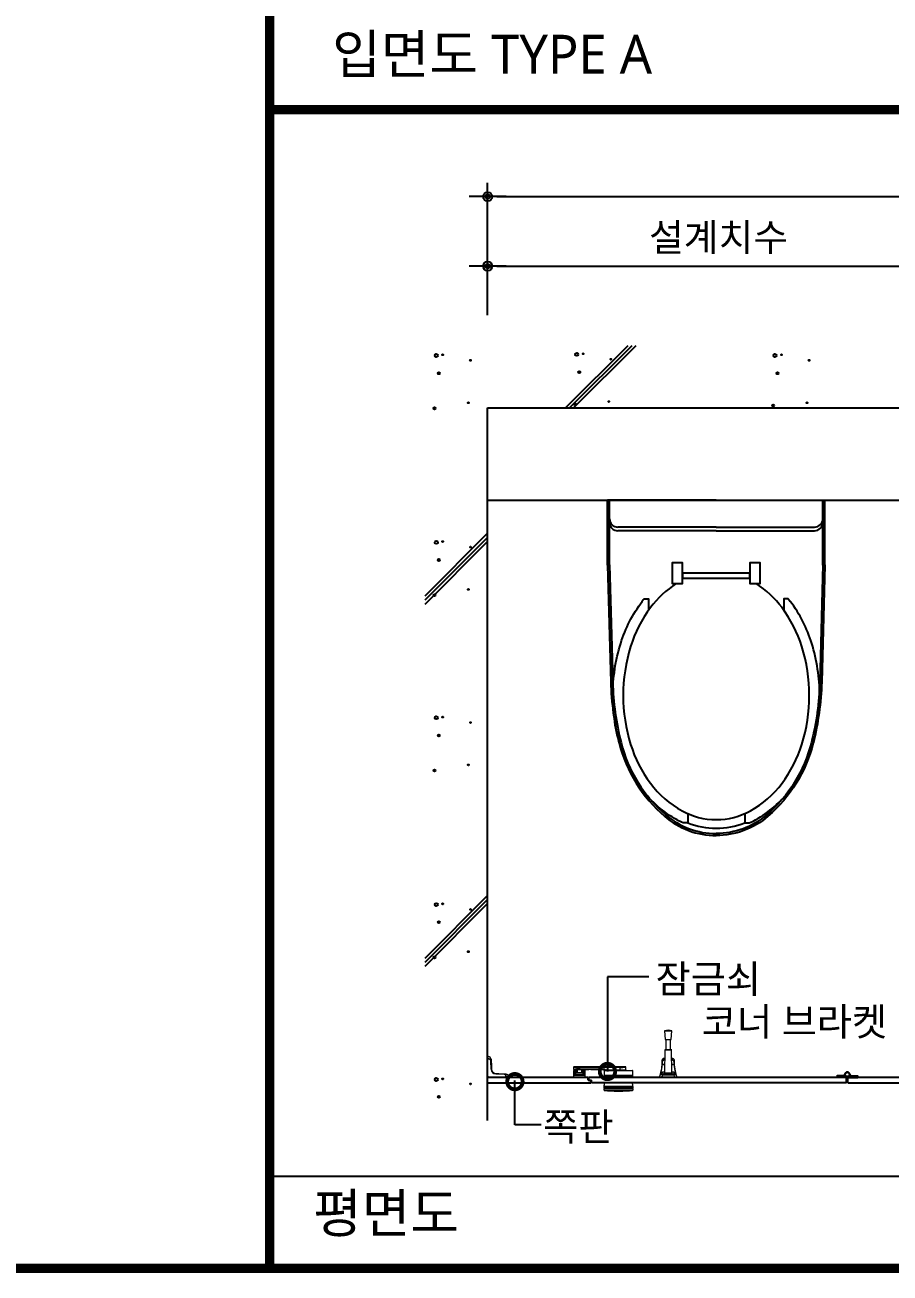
# Model space of a CAD drawing. Extents: x -256 to 8104, y -176 to 5714.
# Drawn here: x 2219 to 3156, y 2764 to 4116 of the extents above; entities that cross this region are included whole.
import ezdxf
from ezdxf.enums import TextEntityAlignment as Align

# ---------------------------------------------------------------- set-up
doc = ezdxf.new("R2010")
doc.units = 0
doc.header["$LTSCALE"] = 30
doc.layers.get('0').update_dxf_attribs({"linetype": 'CONTINUOUS'})
doc.layers.get('DEFPOINTS').update_dxf_attribs({"linetype": 'CONTINUOUS'})
for name, color, linetype in [('0_toilet', 6, 'CONTINUOUS'), ('DIM', 7, 'CONTINUOUS'), ('HAT', 8, 'CONTINUOUS'), ('TIT', 3, 'CONTINUOUS'), ('경첩', 4, 'CONTINUOUS'), ('문자', 3, 'CONTINUOUS'), ('부자재', 4, 'CONTINUOUS'), ('옷걸이', 4, 'CONTINUOUS'), ('잠금쇠(회전형)', 4, 'CONTINUOUS'), ('치수', 1, 'CONTINUOUS'), ('해치', 8, 'CONTINUOUS')]:
    doc.layers.add(name, color=color, linetype=linetype)
doc.styles.add('돋움', font='malgun.ttf')
doc.dimstyles.new('10', dxfattribs={"dimscale": 10, "dimtxt": 3, "dimasz": 1, "dimexe": 1.5, "dimexo": 2, "dimgap": 1, "dimtad": 1, "dimdec": 0, "dimlunit": 6, "dimtxsty": '돋움', "dimblk": 'DIMDOT', "dimcen": -1, "dimdle": 1.5, "dimclrt": 3, "dimazin": 3, "dimtfac": 1, "dimtdec": 0, "dimtix": 1, "dimtmove": 2, "dimatfit": 3, "dimldrblk": 'DIMDOT', "dimarcsym": 0})

# ---------------------------------------------------------------- blocks, each defined once
blk = doc.blocks.new('_DOTSMALL')
at = {"color": 0, "linetype": 'ByBlock', "const_width": 0.5}
blk.add_lwpolyline([(-0.0625, 0, 1), (0.0625, 0, 1)], format="xyb", close=True, dxfattribs=at)
blk = doc.blocks.new('A$C63EC304E')
at = {"layer": '치수', "color": 1, "xscale": 2.5, "yscale": 2.5, "zscale": 2.5, "rotation": 234.3098741996962}
blk.add_blockref('_DOTSMALL', (0.31, 0.31), dxfattribs=at)
blk = doc.blocks.new('A$C2BC9653E')
at = {"layer": '치수', "xscale": 0.3333333333333333, "yscale": 0.3333333333333333, "zscale": 0.3333333333333333}
blk.add_blockref('A$C63EC304E', (0, 0), dxfattribs=at)
blk = doc.blocks.new('A$C7FC71301')
at = {"layer": '치수', "rotation": 180}
blk.add_blockref('A$C2BC9653E', (0.208, 0.208), dxfattribs=at)
blk = doc.blocks.new('A$C4A20372B')
at = {"layer": '치수'}
blk.add_blockref('A$C7FC71301', (0, 0), dxfattribs=at)
blk = doc.blocks.new('A$C566469F5')
at = {"layer": '치수'}
blk.add_blockref('A$C4A20372B', (0, 0), dxfattribs=at)
blk = doc.blocks.new('A$C7E317CD4')
at = {"layer": '해치', "xscale": 2, "yscale": 2, "zscale": 2}
blk.add_blockref('A$C566469F5', (0, 0), dxfattribs=at)
blk = doc.blocks.new('A$C601D7F27')
at = {"layer": '치수'}
blk.add_blockref('A$C7E317CD4', (0, 0), dxfattribs=at)
blk = doc.blocks.new('A$C38802C08')
at = {"layer": '치수'}
blk.add_blockref('A$C601D7F27', (0, 0), dxfattribs=at)
blk = doc.blocks.new('DIMDOT')
at = {"linetype": 'Continuous'}
blk.add_line((-2, 0), (2, 0), dxfattribs=at)
for radius in [0.5, 0.25]:
    blk.add_circle((0, 0), radius, dxfattribs=at)
blk = doc.blocks.new('*D860')
at = {"layer": 'DEFPOINTS', "color": 0}
for p in [(122575.8, -2759.9), (121075.8, -2908.4), (122575.8, -2908.4)]:
    blk.add_point(p, dxfattribs=at)
at = {"layer": 'DIM', "color": 0, "lineweight": -2, "ltscale": 10}
for p, q in [((121075.8, -2888.4), (121075.8, -2744.9)), ((122575.8, -2888.4), (122575.8, -2744.9)), ((121085.8, -2759.9), (122565.8, -2759.9))]:
    blk.add_line(p, q, dxfattribs=at)
at = {"layer": 'DIM', "color": 0, "lineweight": -2, "xscale": 10, "yscale": 10, "zscale": 10, "rotation": 180}
blk.add_blockref('DIMDOT', (121075.8, -2759.9), dxfattribs=at)
at = {"layer": 'DIM', "color": 0, "lineweight": -2, "xscale": 10, "yscale": 10, "zscale": 10}
blk.add_blockref('DIMDOT', (122575.8, -2759.9), dxfattribs=at)
at = {"layer": 'DIM', "color": 3, "insert": (121825.8, -2730.2), "char_height": 30, "attachment_point": 5, "style": '돋움'}
blk.add_mtext('설계치수', dxfattribs=at)
blk = doc.blocks.new('*D862')
at = {"layer": 'DEFPOINTS', "color": 0}
for p in [(121575.8, -2835.2), (121075.8, -2908.4), (121575.8, -2908.4)]:
    blk.add_point(p, dxfattribs=at)
at = {"layer": 'DIM', "color": 0, "lineweight": -2, "ltscale": 10}
for p, q in [((121075.8, -2888.4), (121075.8, -2820.2)), ((121575.8, -2888.4), (121575.8, -2820.2)), ((121085.8, -2835.2), (121565.8, -2835.2))]:
    blk.add_line(p, q, dxfattribs=at)
at = {"layer": 'DIM', "color": 0, "lineweight": -2, "xscale": 10, "yscale": 10, "zscale": 10, "rotation": 180}
blk.add_blockref('DIMDOT', (121075.8, -2835.2), dxfattribs=at)
at = {"layer": 'DIM', "color": 0, "lineweight": -2, "xscale": 10, "yscale": 10, "zscale": 10}
blk.add_blockref('DIMDOT', (121575.8, -2835.2), dxfattribs=at)
at = {"layer": 'DIM', "color": 3, "insert": (121325.8, -2805.6), "char_height": 30, "attachment_point": 5, "style": '돋움'}
blk.add_mtext('설계치수', dxfattribs=at)
blk = doc.blocks.new('A$C10E41893')
at = {"layer": '부자재'}
for p, q in [((6.5, 0), (6.5, 196)), ((123.3, 196), (6.5, 196)), ((123.3, 192.5), (6.5, 192.5)), ((54.8, 0), (54.8, 177.5)), ((61.4, 0), (61.4, 177.5)), ((6.5, 0), (6.5, -196)), ((54.8, 0), (54.8, -177.5)), ((61.4, 0), (61.4, -177.5)), ((123.3, -192.5), (6.5, -192.5)), ((123.3, -196), (6.5, -196))]:
    blk.add_line(p, q, dxfattribs=at)
for points in [[(122.7, 196, -0.012538), (123.3, 196), (334.6, 190.3, -0.055395), (444.7, 175.1, -0.154276), (576.9, 93.3, -0.179504), (611.5, 0, -0.179504)], [(122.8, 192.5, -0.012538), (123.2, 192.5), (334.5, 186.8, -0.055395), (443.8, 171.7, -0.154276), (574.3, 91, -0.179504), (608, 0, -0.179504)], [(572, 51.4), (588.8, 51.4), (588.8, 59.6, 0.021185), (583.3, 70.7, 0.106084), (528.4, 133.7, 0.085733), (452.6, 172.4, 0.075373), (358.7, 186.6, 0.075373), (264.8, 172.4, 0.085733), (189, 133.7, 0.007337), (184.4, 130.1), (184.4, 122), (204.7, 122)], [(156.7, -72, 0.089162), (200.2, -118.7, 0.085733), (270.3, -154.5, 0.075373), (358.7, -167.9, 0.075373), (447.1, -154.5, 0.085733), (517.2, -118.7, 0.106084), (567, -61.6, 0.126931), (582.8, 0, 0.126931), (567, 61.6, 0.106084), (517.2, 118.7, 0.085733), (447.1, 154.5, 0.075373), (358.7, 167.9, 0.075373), (270.3, 154.5, 0.085733), (200.2, 118.7, 0.089162), (156.7, 72)], [(588.8, -51.4, 0.090214), (598.2, 0, 0.090214), (588.8, 51.4, 0.106084)], [(122.7, -196, 0.012538), (123.3, -196), (334.6, -190.3, 0.055395), (444.7, -175.1, 0.154276), (576.9, -93.3, 0.179504), (611.5, 0, 0.179504)], [(122.8, -192.5, 0.012538), (123.2, -192.5), (334.5, -186.8, 0.055395), (443.8, -171.7, 0.154276), (574.3, -91, 0.179504), (608, 0, 0.179504)], [(572, -51.4), (588.8, -51.4), (588.8, -59.6, -0.021185), (583.3, -70.7, -0.106084), (528.4, -133.7, -0.085733), (452.6, -172.4, -0.075373), (358.7, -186.6, -0.075373), (264.8, -172.4, -0.085733), (189, -133.7, -0.007337), (184.4, -130.1), (184.4, -122), (204.7, -122)]]:
    blk.add_lwpolyline(points, format="xyb", dxfattribs=at)
blk.add_lwpolyline([(138, -60.8), (119.3, -60.8), (119.3, -79.5), (156.7, -79.5), (156.7, -60.8), (138, -60.8), (147.3, -60.8), (147.3, 60.8), (138, 60.8), (156.7, 60.8), (156.7, 79.5), (119.3, 79.5), (119.3, 60.8), (138, 60.8), (138, -60.8), (119.3, -60.8)], dxfattribs=at)
for centre, start, end in [((39.8, 177.5), 0, 90), ((46.4, 177.5), 0, 90), ((39.8, -177.5), 270, 0), ((46.4, -177.5), 270, 0)]:
    blk.add_arc(centre, 15, start, end, dxfattribs=at)
blk = doc.blocks.new('CRAYON_32', base_point=(118355.6, -6689.9))
for p, q in [((121075.8, -3760.5), (121075.8, -2988.8)), ((121075.8, -2988.8), (122575.8, -2988.8)), ((121075.8, -3088.8), (122575.8, -3088.8))]:
    blk.add_line(p, q)
at = {"color": 8}
blk.add_line((120839.7, -3820.6), (122802.3, -3820.6), dxfattribs=at)
at = {"color": 8, "const_width": 10}
for points in [[(120839.7, -3920.6), (120839.7, -1151.5)], [(120839.7, -2665.7), (124187.5, -2665.7)], [(118403, -3920.6), (124187.5, -3920.6)]]:
    blk.add_lwpolyline(points, dxfattribs=at)
at = {"layer": '0_toilet'}
for p, q in [((121184.7, -3713.8), (121075.8, -3713.8)), ((121184.7, -3716.8), (121184.7, -3713.8)), ((121184.7, -3716.8), (121188.4, -3716.8)), ((121464.3, -3713.8), (121185.4, -3713.8)), ((121185.4, -3716.8), (121185.4, -3713.8)), ((121187.7, -3719.8), (121187.7, -3716.8)), ((121188.4, -3719.8), (121188.4, -3716.8)), ((121464.3, -3719.8), (121464.3, -3713.8)), ((121689.7, -3713.8), (121465.8, -3713.8)), ((121465.8, -3719.8), (121465.8, -3713.8)), ((121075.8, -3719.8), (121187.7, -3719.8)), ((121464.3, -3719.8), (121188.4, -3719.8)), ((121465.8, -3719.8), (121692.7, -3719.8))]:
    blk.add_line(p, q, dxfattribs=at)
at = {"layer": '경첩', "color": 4, "linetype": 'Continuous', "lineweight": 15}
for p, q in [((121075.8, -3691.3), (121076.9, -3691.3)), ((121075.8, -3691.5), (121075.8, -3691.3)), ((121075.8, -3693.7), (121075.8, -3691.5)), ((121076.9, -3691.5), (121075.8, -3691.5)), ((121077, -3693.7), (121075.8, -3693.7)), ((121075.8, -3693.8), (121077.1, -3693.8)), ((121075.8, -3694), (121075.8, -3693.8)), ((121077.1, -3694), (121075.8, -3694)), ((121075.8, -3694), (121075.8, -3712.3)), ((121076.9, -3691.5), (121076.9, -3691.3)), ((121077, -3693.8), (121077, -3693.7)), ((121077.1, -3693.8), (121077.1, -3694)), ((121079.1, -3695), (121079, -3693.5)), ((121079.6, -3705), (121079.2, -3696)), ((121079.3, -3693.5), (121079.4, -3696)), ((121079.5, -3694), (121079.3, -3694.2)), ((121079.6, -3694.6), (121079.3, -3694.9)), ((121079.4, -3696), (121079.8, -3705)), ((121079.7, -3697.3), (121079.5, -3697.6)), ((121079.7, -3698), (121079.5, -3698.2)), ((121079.8, -3698.3), (121079.5, -3698.6)), ((121079.6, -3694.6), (121079.7, -3697.3)), ((121079.8, -3699), (121079.6, -3699.3)), ((121079.8, -3699.4), (121079.6, -3699.6)), ((121079.9, -3702.2), (121079.7, -3702.5)), ((121079.9, -3702.2), (121079.7, -3702.5)), ((121080, -3702.7), (121079.7, -3702.9)), ((121080, -3702.9), (121079.7, -3703.1)), ((121079.8, -3698.3), (121079.8, -3699)), ((121079.8, -3699.4), (121079.9, -3702.2)), ((121079.9, -3702.2), (121080, -3702.7)), ((121080, -3702.9), (121080, -3703.8)), ((121077.3, -3713.8), (121095.5, -3713.8)), ((121080, -3703.8), (121079.8, -3704.1)), ((121080, -3703.9), (121079.8, -3704.2)), ((121080, -3704.3), (121079.8, -3704.5)), ((121080, -3704.4), (121079.8, -3704.6)), ((121080.1, -3705.3), (121079.9, -3705.5)), ((121080.1, -3705.5), (121079.9, -3705.7)), ((121080, -3703.8), (121080, -3703.9)), ((121080, -3703.9), (121080, -3704.3)), ((121080, -3704.3), (121080, -3704.4)), ((121080, -3704.4), (121080.1, -3705)), ((121080, -3706.1), (121080.2, -3705.9)), ((121080.2, -3705.9), (121080, -3706.1)), ((121080.4, -3706.4), (121080.2, -3706.6)), ((121080.5, -3706.8), (121080.3, -3707)), ((121080.6, -3707), (121080.4, -3707.2)), ((121080.9, -3707.5), (121080.7, -3707.6)), ((121081, -3707.7), (121080.9, -3707.8)), ((121082.1, -3708.7), (121082, -3708.9)), ((121082.4, -3708.8), (121082.2, -3709)), ((121082.8, -3709.1), (121082.6, -3709.3)), ((121083.1, -3709.2), (121082.9, -3709.4)), ((121083.6, -3709.4), (121083.4, -3709.6)), ((121084.8, -3709.5), (121084.6, -3709.8)), ((121084.6, -3709.5), (121084.8, -3709.5)), ((121084.6, -3709.8), (121093.6, -3710.2)), ((121093.5, -3710.4), (121084.6, -3710)), ((121084.8, -3709.5), (121086.2, -3709.6)), ((121086.2, -3709.6), (121085.9, -3709.8)), ((121086.9, -3709.6), (121086.6, -3709.9)), ((121087.2, -3709.6), (121087, -3709.9)), ((121087.9, -3709.7), (121087.6, -3709.9)), ((121087.9, -3709.7), (121090.6, -3709.8)), ((121090.6, -3709.8), (121090.3, -3710)), ((121091.3, -3709.8), (121091, -3710.1)), ((121091.6, -3709.9), (121091.4, -3710.1)), ((121092.3, -3709.9), (121092, -3710.1)), ((121092.3, -3709.9), (121095.5, -3710)), ((121093.6, -3710.2), (121096.1, -3710.3)), ((121096, -3710.6), (121094.6, -3710.5)), ((121095.6, -3710.1), (121095.4, -3710.3)), ((121095.6, -3710.1), (121095.5, -3710)), ((121095.5, -3713.8), (121095.5, -3712.5)), ((121095.8, -3712.5), (121095.5, -3712.5)), ((121095.8, -3713.8), (121095.5, -3713.8)), ((121095.9, -3712.5), (121095.8, -3712.5)), ((121095.8, -3712.5), (121095.8, -3713.8)), ((121095.9, -3713.8), (121095.9, -3712.5)), ((121098, -3713.8), (121095.9, -3713.8)), ((121098, -3713.8), (121098, -3712.7)), ((121098, -3712.7), (121098.3, -3712.7)), ((121098.3, -3713.8), (121098, -3713.8)), ((121098.3, -3712.7), (121098.3, -3713.8))]:
    blk.add_line(p, q, dxfattribs=at)
at = {"layer": '경첩', "color": 4, "linetype": 'Continuous', "lineweight": 15, "flags": 128}
for points in [[(121079, -3693.5), (121079.1, -3693.5), (121079.1, -3693.5), (121079.2, -3693.5), (121079.2, -3693.5), (121079.2, -3693.5), (121079.3, -3693.5), (121079.3, -3693.5), (121079.3, -3693.5)], [(121079.4, -3696), (121079.4, -3696), (121079.4, -3696), (121079.4, -3696), (121079.3, -3696), (121079.3, -3696), (121079.2, -3696), (121079.2, -3696), (121079.2, -3696)], [(121079.6, -3694.1), (121079.5, -3694.1), (121079.5, -3694.1), (121079.5, -3694.1), (121079.5, -3694.1), (121079.5, -3694), (121079.5, -3694), (121079.5, -3694), (121079.5, -3694)], [(121079.6, -3694.1), (121079.6, -3694.2), (121079.6, -3694.3), (121079.6, -3694.5), (121079.6, -3694.6)], [(121079.7, -3697.3), (121079.7, -3697.5), (121079.7, -3697.6), (121079.7, -3697.7), (121079.7, -3697.8), (121079.7, -3697.9), (121079.7, -3698), (121079.7, -3698), (121079.7, -3698)], [(121079.9, -3702.2), (121079.9, -3702.2), (121079.9, -3702.2)], [(121080, -3702.7), (121080, -3702.7), (121080, -3702.8), (121080, -3702.9)], [(121079.8, -3705), (121079.8, -3705), (121079.8, -3705), (121079.8, -3705), (121079.8, -3705), (121079.7, -3705), (121079.7, -3705), (121079.6, -3705), (121079.6, -3705)], [(121080.1, -3705.3), (121080.1, -3705.4), (121080.1, -3705.5)], [(121080.2, -3705.9), (121080.2, -3705.9), (121080.2, -3705.9)], [(121084.6, -3709.8), (121084.6, -3709.8), (121084.6, -3709.8), (121084.6, -3709.8), (121084.6, -3709.8), (121084.6, -3709.9), (121084.6, -3709.9), (121084.6, -3710), (121084.6, -3710)], [(121086.2, -3709.6), (121086.3, -3709.6), (121086.4, -3709.6), (121086.6, -3709.6), (121086.7, -3709.6), (121086.7, -3709.6), (121086.8, -3709.6), (121086.9, -3709.6), (121086.9, -3709.6)], [(121087.2, -3709.6), (121087.2, -3709.6), (121087.3, -3709.6), (121087.3, -3709.6), (121087.4, -3709.7), (121087.5, -3709.7), (121087.6, -3709.7), (121087.7, -3709.7), (121087.9, -3709.7)], [(121090.6, -3709.8), (121090.7, -3709.8), (121090.8, -3709.8), (121090.9, -3709.8), (121091, -3709.8), (121091.1, -3709.8), (121091.2, -3709.8), (121091.2, -3709.8), (121091.2, -3709.8), (121091.3, -3709.8)], [(121091.6, -3709.9), (121091.6, -3709.9), (121091.6, -3709.9), (121091.7, -3709.9), (121091.8, -3709.9), (121091.9, -3709.9), (121092, -3709.9), (121092.1, -3709.9), (121092.3, -3709.9)], [(121093.6, -3710.2), (121093.6, -3710.2), (121093.6, -3710.2), (121093.6, -3710.2), (121093.6, -3710.3), (121093.6, -3710.3), (121093.6, -3710.3), (121093.5, -3710.4), (121093.5, -3710.4)], [(121096, -3710.6), (121096, -3710.5), (121096.1, -3710.5), (121096.1, -3710.4), (121096.1, -3710.4), (121096.1, -3710.4), (121096.1, -3710.3), (121096.1, -3710.3), (121096.1, -3710.3)]]:
    blk.add_lwpolyline(points, dxfattribs=at)
at = {"layer": '경첩', "color": 4, "linetype": 'Continuous', "lineweight": 15}
for centre, radius, start, end in [((121076.9, -3693.6), 2.35, 2.6983, 90), ((121076.9, -3693.6), 2.1, 2.6983, 90), ((121077.1, -3696.1), 2.35, 2.6983, 90), ((121077.1, -3696.1), 2.1, 2.6983, 90), ((121077.3, -3712.3), 1.5, 180, 270), ((121084.8, -3704.8), 5.25, 182.6983, 267.3017), ((121084.8, -3704.8), 5, 182.6983, 267.3017), ((121084.8, -3704.8), 4.75, 182.6983, 185.9088), ((121084.8, -3704.8), 4.75, 188.6056, 193.1623), ((121084.8, -3704.8), 4.75, 193.2431, 199.766), ((121084.8, -3704.8), 4.75, 199.766, 204.9948), ((121084.8, -3704.8), 4.75, 208.1736, 214.3849), ((121084.8, -3704.8), 4.75, 214.3855, 217.4388), ((121084.8, -3704.8), 4.75, 217.4392, 235.6151), ((121084.8, -3704.8), 4.75, 235.6142, 238.7009), ((121084.8, -3704.8), 4.75, 238.7002, 245.0052), ((121084.8, -3704.8), 4.75, 248.2494, 255.0002), ((121084.8, -3704.8), 4.75, 255, 267.3017), ((121093.4, -3712.5), 2.1, 0, 87.3017), ((121093.4, -3712.5), 2.35, 0, 87.3017), ((121095.9, -3712.7), 2.1, 0, 87.3017), ((121095.9, -3712.7), 2.35, 0, 87.3017)]:
    blk.add_arc(centre, radius, start, end, dxfattribs=at)
at = {"layer": '부자재'}
for p, q in [((121453.6, -3712.9), (121453.6, -3713.8)), ((121464.3, -3713.8), (121453.6, -3713.8)), ((121461.4, -3711.7), (121454.2, -3712.2)), ((121454.9, -3712.7), (121454.9, -3713.8)), ((121465.1, -3713.2), (121465.1, -3714)), ((121465.3, -3714), (121465.1, -3714)), ((121465.3, -3713.2), (121465.3, -3714)), ((121465.8, -3713.8), (121476.8, -3713.8)), ((121465.8, -3713.8), (121465.8, -3713.8)), ((121468.1, -3711.6), (121476.2, -3712.2)), ((121475.5, -3712.7), (121475.5, -3713.8)), ((121476.8, -3712.9), (121476.8, -3713.8))]:
    blk.add_line(p, q, dxfattribs=at)
at = {"layer": '부자재', "color": 1}
blk.add_circle((121465.2, -3710.6), 2.34, dxfattribs=at)
at = {"layer": '부자재'}
for centre, radius, start, end in [((121454.3, -3712.9), 0.7, 101.7765, 181.6712), ((121455.7, -3712.9), 0.884, 113.4077, 164.5497), ((121461.3, -3710.4), 1.29, 272.9231, 352.4724), ((121465.2, -3710.6), 2.62, 270, 180), ((121465.6, -3714.8), 1.65, 102.5267, 141.5475), ((121464.8, -3714.8), 1.65, 43.1003, 77.4733), ((121465.3, -3710.9), 2.86, 280.084, 345.9792), ((121469.1, -3710.4), 1.29, 187.5276, 267.0769), ((121474.7, -3712.9), 0.884, 15.4503, 67.3004), ((121476.1, -3712.9), 0.7, 358.3288, 78.2235)]:
    blk.add_arc(centre, radius, start, end, dxfattribs=at)
at = {"layer": '옷걸이', "lineweight": 15}
for p, q in [((121267.3, -3663.4), (121268, -3672.9)), ((121267.3, -3663.4), (121275.3, -3663.4)), ((121268, -3672.9), (121274.5, -3672.9)), ((121268.8, -3672.9), (121268.8, -3683.8)), ((121273.8, -3683.8), (121273.8, -3672.9)), ((121274.5, -3672.9), (121275.3, -3663.4)), ((121267.5, -3684), (121267.3, -3709.3)), ((121275, -3684), (121267.5, -3684)), ((121267.8, -3683.8), (121271.3, -3683.8)), ((121271.3, -3683.8), (121274.8, -3683.8)), ((121275.3, -3709.3), (121275, -3684)), ((121265, -3699.5), (121267.4, -3699.5)), ((121267.4, -3700.3), (121265, -3700.3)), ((121267.5, -3693.2), (121267.4, -3693.2)), ((121267.4, -3693.2), (121267.4, -3693.3)), ((121267.5, -3693.3), (121267.4, -3693.3)), ((121267.4, -3694.8), (121267.4, -3695.1)), ((121267.4, -3694.8), (121267.5, -3694.8)), ((121267.5, -3695.1), (121267.4, -3695.1)), ((121275.2, -3693.2), (121275.1, -3693.2)), ((121275.2, -3693.3), (121275.1, -3693.3)), ((121275.1, -3694.8), (121275.2, -3694.8)), ((121275.2, -3695.1), (121275.1, -3695.1)), ((121275.2, -3693.2), (121275.2, -3693.3)), ((121275.2, -3694.8), (121275.2, -3695.1)), ((121275.2, -3699.5), (121277.6, -3699.5)), ((121277.6, -3700.3), (121275.2, -3700.3)), ((121261.8, -3713.8), (121262.6, -3711.2)), ((121264.2, -3713.8), (121261.8, -3713.8)), ((121262.6, -3711.2), (121262.6, -3711.2)), ((121262.6, -3711.2), (121262.6, -3711.2)), ((121263.6, -3710.4), (121263.5, -3710.5)), ((121265, -3708.4), (121263.6, -3708.4)), ((121265, -3708.4), (121263.6, -3708.4)), ((121263.6, -3710.5), (121263.6, -3710.5)), ((121279, -3710.5), (121263.6, -3710.5)), ((121265, -3711.3), (121264.2, -3713.8)), ((121278.4, -3713.8), (121264.2, -3713.8)), ((121265, -3708.9), (121265, -3708.4)), ((121265, -3711.3), (121265, -3710.6)), ((121265, -3710.6), (121277.6, -3710.6)), ((121277.6, -3711.3), (121265, -3711.3)), ((121276.1, -3709.3), (121266.5, -3709.3)), ((121279, -3708.4), (121277.6, -3708.4)), ((121277.6, -3708.4), (121277.6, -3708.9)), ((121279, -3708.4), (121277.6, -3708.4)), ((121277.6, -3711.3), (121277.6, -3710.6)), ((121278.4, -3713.8), (121277.6, -3711.3)), ((121280.8, -3713.8), (121278.4, -3713.8)), ((121279.1, -3710.5), (121279, -3710.4)), ((121279.1, -3710.5), (121279, -3710.4)), ((121279, -3710.5), (121279, -3710.5)), ((121280, -3711.2), (121280.8, -3713.8)), ((121280, -3711.2), (121280, -3711.2)), ((121280, -3711.2), (121280, -3711.2))]:
    blk.add_line(p, q, dxfattribs=at)
at = {"layer": '옷걸이', "lineweight": 15, "flags": 128}
for points in [[(121264.7, -3700.2), (121264.7, -3700.2), (121264.7, -3700.2), (121264.8, -3700.2), (121264.8, -3700.3), (121264.8, -3700.3), (121264.9, -3700.3), (121264.9, -3700.3), (121265, -3700.3)], [(121267.4, -3693.2), (121267.3, -3693.2), (121267, -3693.2), (121266.7, -3693.2), (121266.3, -3693.3), (121266, -3693.4), (121265.8, -3693.6), (121265.5, -3693.7), (121265.3, -3693.9), (121265.1, -3694.1), (121265, -3694.3), (121264.9, -3694.5), (121264.9, -3694.8), (121264.9, -3694.8)], [(121267.4, -3693.3), (121266.9, -3693.3), (121266.5, -3693.3), (121266.2, -3693.5), (121265.8, -3693.6), (121265.5, -3693.8), (121265.2, -3694), (121265.1, -3694.3), (121264.9, -3694.5), (121264.9, -3694.8), (121264.9, -3694.9)], [(121264.9, -3696.4), (121264.9, -3696.1), (121265, -3695.9), (121265.2, -3695.6), (121265.4, -3695.4), (121265.7, -3695.2), (121266.1, -3695), (121266.4, -3694.9), (121266.8, -3694.8), (121267.4, -3694.8)], [(121267.4, -3695.1), (121266.9, -3695.2), (121266.5, -3695.2), (121266.2, -3695.4), (121265.9, -3695.5), (121265.6, -3695.7), (121265.4, -3695.9), (121265.3, -3696.1), (121265.2, -3696.3), (121265.1, -3696.6)], [(121277.7, -3694.9), (121277.7, -3694.9), (121277.7, -3694.6), (121277.6, -3694.4), (121277.5, -3694.2), (121277.4, -3694), (121277.2, -3693.8), (121277, -3693.6), (121276.7, -3693.5), (121276.4, -3693.4), (121276.1, -3693.3), (121275.8, -3693.2), (121275.5, -3693.2), (121275.2, -3693.2)], [(121277.7, -3694.9), (121277.7, -3694.6), (121277.6, -3694.4), (121277.4, -3694.1), (121277.2, -3693.9), (121276.9, -3693.7), (121276.6, -3693.5), (121276.2, -3693.4), (121275.8, -3693.3), (121275.3, -3693.3), (121275.2, -3693.3)], [(121275.2, -3694.8), (121275.6, -3694.8), (121276, -3694.9), (121276.4, -3695), (121276.8, -3695.1), (121277.1, -3695.3), (121277.3, -3695.5), (121277.5, -3695.8), (121277.7, -3696), (121277.7, -3696.4)], [(121277.5, -3696.6), (121277.4, -3696.3), (121277.3, -3696), (121277.1, -3695.8), (121276.9, -3695.6), (121276.6, -3695.5), (121276.3, -3695.3), (121276, -3695.2), (121275.6, -3695.2), (121275.2, -3695.1)], [(121277.9, -3700.2), (121277.9, -3700.2), (121277.9, -3700.2), (121277.8, -3700.2), (121277.8, -3700.3), (121277.8, -3700.3), (121277.7, -3700.3), (121277.7, -3700.3), (121277.6, -3700.3)], [(121263.4, -3708.6), (121263.4, -3708.6), (121263.4, -3708.6)], [(121263.6, -3710.4), (121263.5, -3710.5), (121263.5, -3710.5)], [(121263.6, -3708.4), (121263.6, -3708.4), (121263.6, -3708.4)], [(121263.6, -3710.4), (121263.6, -3710.5), (121263.6, -3710.5)], [(121263.6, -3710.4), (121263.6, -3710.4), (121263.6, -3710.4)], [(121265.8, -3710.5), (121265.4, -3710.5), (121265.1, -3710.5), (121265.1, -3710.4), (121265.2, -3710.4), (121265.4, -3710.4), (121265.6, -3710.3)], [(121267.3, -3708), (121266.7, -3708), (121265.5, -3708.1)], [(121277.1, -3708.1), (121275.5, -3708), (121275.3, -3708)], [(121277, -3710.3), (121277.3, -3710.4), (121277.5, -3710.4), (121277.5, -3710.4), (121277.3, -3710.5), (121277, -3710.5), (121276.5, -3710.5)], [(121279, -3710.5), (121279, -3710.5), (121279, -3710.4)], [(121279, -3710.4), (121279, -3710.4), (121279, -3710.4)]]:
    blk.add_lwpolyline(points, dxfattribs=at)
at = {"layer": '옷걸이', "lineweight": 15}
for centre, radius, start, end in [((121271.3, -3673.7), 11, 68.7607, 111.2393), ((121267.8, -3684), 0.25, 90, 179.5), ((121274.8, -3684), 0.25, 0.5, 90), ((121212.1, -3696), 52.8, 346.2317, 355.4136), ((121212.1, -3696), 53, 346.5097, 355.4136), ((121212.1, -3696), 52.8, 355.4136, 356.451), ((121212.1, -3696), 52.8, 356.4511, 359.6096), ((121265, -3699.3), 0.23, 185.4574, 275.1888), ((121212.1, -3696), 52.8, 359.6096, 1.2369), ((121265.1, -3696.4), 0.227, 188.2087, 276.392), ((121212.1, -3696.2), 53, 356.4511, 359.6096), ((121231.1, -3696.9), 34.1, 354.2736, 355.5668), ((121212.1, -3694.4), 55.3, 359.6189, 1.2073), ((121330.5, -3694.4), 55.3, 178.7927, 180.3811), ((121277.5, -3696.4), 0.227, 263.608, 351.7913), ((121330.5, -3696.2), 53, 180.3904, 183.5489), ((121277.6, -3699.3), 0.23, 264.8112, 354.5426), ((121311.5, -3696.9), 34.1, 184.4333, 185.7264), ((121330.5, -3696), 53, 184.5864, 193.4903), ((121330.5, -3696), 52.8, 178.7631, 180.3904), ((121330.5, -3696), 52.8, 180.3904, 183.5489), ((121330.5, -3696), 52.8, 183.5489, 184.5865), ((121330.5, -3696), 52.8, 184.5864, 193.7683), ((121213.4, -3696.4), 51.5, 343.2376, 346.2577), ((121263.6, -3711.5), 1, 89.9937, 161.8081), ((121263.7, -3711.6), 1.17, 101.397, 160.6752), ((121213.8, -3696.2), 51.3, 343.5226, 346.2377), ((121263.6, -3708.6), 0.25, 90.2728, 166.2395), ((121263.6, -3708.7), 0.247, 89.2585, 165.9158), ((121263.1, -3708.3), 2.24, 284.8265, 3.5932), ((121263.2, -3708.7), 1.81, 282.0607, 352.5143), ((121265.3, -3708.4), 0.248, 89.5881, 179.723), ((121265.4, -3708.5), 0.376, 79.9393, 150.5456), ((121265.4, -3708.4), 0.307, 84.7786, 118.9817), ((121265.1, -3709), 1.43, 284.1057, 346.9245), ((121271.4, -3309.4), 401.1, 269.1968, 270.7316), ((121277.5, -3709), 1.44, 193.1186, 255.9655), ((121277.2, -3708.5), 0.4, 32.0092, 97.8083), ((121277.2, -3708.4), 0.271, 58.6344, 97.6053), ((121279.5, -3708.3), 2.24, 176.3909, 255.1894), ((121277.3, -3708.4), 0.248, 0.277, 90.4119), ((121279.4, -3708.7), 1.8, 186.7864, 258.2605), ((121279, -3708.6), 0.25, 13.7617, 89.4531), ((121279, -3708.7), 0.247, 14.0842, 90.7415), ((121328.7, -3696.2), 51.2, 193.7584, 196.469), ((121279, -3711.5), 1, 18.1919, 90.0063), ((121278.9, -3711.6), 1.16, 19.2937, 79.3942), ((121329.5, -3696.3), 51.7, 193.7493, 196.7564)]:
    blk.add_arc(centre, radius, start, end, dxfattribs=at)
at = {"layer": '잠금쇠(회전형)', "linetype": 'Continuous', "lineweight": 15}
for p, q in [((121168.9, -3702.7), (121168.9, -3705.2)), ((121171.3, -3702.2), (121169.4, -3702.2)), ((121197.7, -3702.4), (121175.2, -3702.4)), ((121197.7, -3702.4), (121175.2, -3702.4)), ((121175.2, -3702.4), (121175.2, -3702.4)), ((121175.2, -3702.6), (121219.2, -3702.6)), ((121175.2, -3703.1), (121175.2, -3702.6)), ((121175.2, -3703.1), (121175.2, -3704.7)), ((121219.2, -3703.1), (121175.2, -3703.1)), ((121197.7, -3702.4), (121197.7, -3702.4)), ((121224.9, -3702.2), (121201.6, -3702.2)), ((121219.2, -3702.6), (121219.2, -3703.1)), ((121219.2, -3705.7), (121219.2, -3703.1)), ((121225.4, -3705.7), (121225.4, -3702.7)), ((121168.9, -3705.2), (121172.2, -3705.2)), ((121168.9, -3706.8), (121168.9, -3713.8)), ((121169.3, -3706.8), (121168.9, -3706.8)), ((121168.9, -3713.8), (121181.4, -3713.8)), ((121169.3, -3711.8), (121169.3, -3706.8)), ((121169.3, -3706.8), (121169.8, -3706.8)), ((121181, -3711.8), (121169.3, -3711.8)), ((121169.4, -3706.3), (121169.8, -3706.3)), ((121169.8, -3706.8), (121169.8, -3706.3)), ((121169.8, -3706.3), (121171.7, -3706.3)), ((121169.8, -3706.8), (121169.8, -3711.3)), ((121171.7, -3706.8), (121169.8, -3706.8)), ((121169.8, -3711.3), (121169.9, -3711.3)), ((121169.9, -3707.3), (121171.7, -3707.3)), ((121169.9, -3711.3), (121169.9, -3707.3)), ((121170.4, -3707.8), (121169.9, -3707.3)), ((121169.9, -3711.3), (121170, -3711.3)), ((121170, -3711.3), (121180.3, -3711.3)), ((121170.4, -3707.8), (121170.4, -3711.3)), ((121171.7, -3707.8), (121170.4, -3707.8)), ((121170.9, -3708.8), (121170.9, -3710.3)), ((121178.1, -3708.8), (121170.9, -3708.8)), ((121170.9, -3710.3), (121178.1, -3710.3)), ((121171.2, -3708.5), (121177.9, -3708.5)), ((121177.9, -3710.5), (121171.2, -3710.5)), ((121171.7, -3706.8), (121171.7, -3706.3)), ((121171.7, -3706.3), (121172.7, -3706.3)), ((121171.7, -3707.3), (121171.7, -3706.8)), ((121172.2, -3706.8), (121171.7, -3706.8)), ((121171.7, -3707.3), (121171.7, -3707.8)), ((121171.7, -3707.3), (121172.2, -3707.3)), ((121172.7, -3707.8), (121171.7, -3707.8)), ((121172.2, -3705.2), (121172.2, -3705.2)), ((121172.2, -3706.8), (121172.2, -3707.3)), ((121172.7, -3706.8), (121172.2, -3706.8)), ((121172.2, -3707.3), (121172.7, -3707.3)), ((121172.7, -3705.7), (121172.7, -3708.5)), ((121201.6, -3704.7), (121175.2, -3704.7)), ((121177.7, -3708.5), (121177.7, -3705.7)), ((121177.7, -3706.3), (121178.7, -3706.3)), ((121178.2, -3706.8), (121177.7, -3706.8)), ((121177.7, -3707.3), (121178.2, -3707.3)), ((121178.7, -3707.8), (121177.7, -3707.8)), ((121177.9, -3708.5), (121179.2, -3708.5)), ((121179.2, -3710.5), (121177.9, -3710.5)), ((121179.4, -3708.8), (121178.1, -3708.8)), ((121178.1, -3710.3), (121179.4, -3710.3)), ((121178.2, -3705.2), (121185.4, -3705.2)), ((121178.7, -3706.8), (121178.2, -3706.8)), ((121178.2, -3707.3), (121178.2, -3706.8)), ((121178.2, -3707.3), (121178.7, -3707.3)), ((121178.7, -3706.3), (121178.7, -3706.8)), ((121178.7, -3706.3), (121180.6, -3706.3)), ((121180.6, -3706.8), (121178.7, -3706.8)), ((121178.7, -3706.8), (121178.7, -3707.3)), ((121178.7, -3707.3), (121180.4, -3707.3)), ((121178.7, -3707.3), (121178.7, -3707.8)), ((121179.9, -3707.8), (121178.7, -3707.8)), ((121179.4, -3710.3), (121179.4, -3708.8)), ((121180.4, -3707.3), (121179.9, -3707.8)), ((121179.9, -3711.3), (121179.9, -3707.8)), ((121180.3, -3711.3), (121180.4, -3711.3)), ((121180.4, -3707.3), (121180.4, -3711.3)), ((121180.4, -3711.3), (121180.6, -3711.3)), ((121180.6, -3706.3), (121180.6, -3706.8)), ((121180.6, -3706.3), (121180.9, -3706.3)), ((121180.6, -3711.3), (121180.6, -3706.8)), ((121180.6, -3706.8), (121181, -3706.8)), ((121181, -3706.8), (121181, -3711.8)), ((121181.4, -3706.8), (121181, -3706.8)), ((121181.4, -3713.8), (121181.4, -3706.8)), ((121187.4, -3705.2), (121200.4, -3705.2)), ((121200.4, -3705.2), (121200.4, -3705.2)), ((121201.9, -3706.8), (121201.9, -3711.7)), ((121232.9, -3711.7), (121201.9, -3711.7)), ((121201.9, -3711.8), (121201.9, -3713.5)), ((121201.9, -3711.8), (121232.9, -3711.8)), ((121201.9, -3713.5), (121232.9, -3713.5)), ((121232.7, -3713.8), (121202.2, -3713.8)), ((121203.2, -3706.2), (121203.2, -3706)), ((121232.9, -3706.7), (121203.4, -3706.7)), ((121204, -3706.2), (121204, -3705.7)), ((121204, -3705.7), (121219.2, -3705.7)), ((121204, -3706.2), (121232.4, -3706.2)), ((121209.7, -3711.7), (121209.7, -3711.8)), ((121219.2, -3706.2), (121219.2, -3705.7)), ((121219.2, -3705.7), (121225.4, -3705.7)), ((121225.2, -3711.8), (121225.2, -3711.7)), ((121229.8, -3711.8), (121229.8, -3711.7)), ((121231.9, -3711.8), (121231.9, -3711.7)), ((121231.9, -3711.8), (121231.9, -3711.7)), ((121232.9, -3711.7), (121232.9, -3706.7)), ((121232.9, -3713.5), (121232.9, -3711.8)), ((121201.7, -3723.8), (121201.7, -3724.8)), ((121233.2, -3723.8), (121201.7, -3723.8)), ((121233.2, -3724.8), (121201.7, -3724.8)), ((121201.7, -3725.8), (121201.7, -3727.3)), ((121233.2, -3725.8), (121201.7, -3725.8)), ((121201.7, -3727.3), (121217.4, -3727.3)), ((121217.4, -3727.8), (121202.1, -3727.8)), ((121232.7, -3725.3), (121202.2, -3725.3)), ((121232.7, -3725.3), (121202.2, -3725.3)), ((121232.5, -3719.9), (121202.4, -3719.9)), ((121202.5, -3719.8), (121217.4, -3719.8)), ((121205.3, -3728.1), (121229.5, -3728.1)), ((121205.3, -3728.1), (121217.4, -3728.1)), ((121229.3, -3728.1), (121205.6, -3728.1)), ((121211.8, -3728.3), (121223, -3728.3)), ((121211.8, -3728.3), (121211.8, -3728.3)), ((121214.7, -3728.4), (121214.7, -3728.3)), ((121215.2, -3728.6), (121219.6, -3728.6)), ((121215.2, -3728.6), (121219.6, -3728.6)), ((121215.6, -3728.3), (121215.6, -3728.4)), ((121215.6, -3728.4), (121219.2, -3728.4)), ((121219.2, -3728.5), (121215.7, -3728.5)), ((121217.4, -3719.8), (121232.3, -3719.8)), ((121217.4, -3727.3), (121233.2, -3727.3)), ((121232.7, -3727.8), (121217.4, -3727.8)), ((121217.4, -3728.1), (121229.6, -3728.1)), ((121219.2, -3728.4), (121219.2, -3728.3)), ((121220.1, -3728.3), (121220.1, -3728.4)), ((121223, -3728.3), (121223.2, -3728.3)), ((121233.2, -3724.8), (121233.2, -3723.8)), ((121233.2, -3727.3), (121233.2, -3725.8))]:
    blk.add_line(p, q, dxfattribs=at)
at = {"layer": '잠금쇠(회전형)', "linetype": 'Continuous', "lineweight": 15, "flags": 128}
for points in [[(121175.2, -3702.4), (121174.5, -3702.4), (121173.9, -3702.4), (121173.3, -3702.3), (121172.7, -3702.3), (121172.2, -3702.3), (121171.8, -3702.3), (121171.5, -3702.2), (121171.3, -3702.2), (121171.3, -3702.2), (121171.3, -3702.2)], [(121211.7, -3728.3), (121211.6, -3728.3), (121211.5, -3728.3), (121211.5, -3728.3), (121211.6, -3728.3), (121211.8, -3728.3)], [(121215.7, -3728.5), (121215.7, -3728.5), (121215.6, -3728.5), (121215.6, -3728.5), (121215.6, -3728.5), (121215.6, -3728.5), (121215.6, -3728.4), (121215.6, -3728.4), (121215.6, -3728.4)], [(121219.2, -3728.5), (121219.2, -3728.5), (121219.2, -3728.5), (121219.2, -3728.5), (121219.2, -3728.5), (121219.2, -3728.5), (121219.2, -3728.4), (121219.2, -3728.4), (121219.2, -3728.4)], [(121223.2, -3728.3), (121223.2, -3728.3), (121223.3, -3728.3), (121223.4, -3728.3), (121223.3, -3728.3), (121223.1, -3728.3)]]:
    blk.add_lwpolyline(points, dxfattribs=at)
at = {"layer": '잠금쇠(회전형)', "linetype": 'Continuous', "lineweight": 15}
for centre, radius, start, end in [((121169.4, -3702.7), 0.5, 90, 180), ((121175.2, -3656.7), 46.4, 262.2082, 269.9516), ((121175.2, -3663.8), 38.9, 261.4299, 269.9411), ((121197.7, -3662.8), 39.6, 270.014, 275.6703), ((121219.1, -3663.8), 38.8, 270.0516, 278.5774), ((121219.1, -3656.8), 46.3, 270.0429, 277.7974), ((121224.9, -3702.7), 0.5, 0, 90), ((121175.2, -3744.6), 39.9, 90.0704, 99.0775), ((121169.4, -3706.8), 0.5, 90, 180), ((121169.8, -3706.8), 0.485, 91.9622, 181.8362), ((121170.1, -3712.1), 0.816, 110.8265, 158.264), ((121171.2, -3708.8), 0.25, 90, 180), ((121171.2, -3710.3), 0.25, 180, 270), ((121171.7, -3706.8), 0.5, 0, 90), ((121171.7, -3707.3), 0.5, 270, 0), ((121175.2, -3745.4), 40.4, 85.7371, 94.238), ((121172.2, -3705.7), 0.5, 0.4364, 88.0475), ((121175.2, -3733.3), 27.7, 84.8219, 95.1479), ((121178.2, -3705.7), 0.5, 89.9688, 179.9724), ((121178.7, -3706.8), 0.5, 90, 180), ((121178.7, -3707.3), 0.5, 180, 270), ((121179.2, -3708.8), 0.25, 0, 90), ((121179.2, -3710.3), 0.25, 270, 0), ((121180.5, -3706.8), 0.485, 358.1638, 88.0378), ((121180.3, -3712.1), 0.816, 21.736, 69.1735), ((121180.9, -3706.8), 0.5, 0, 90), ((121186.4, -3744.5), 39.3, 88.5426, 91.4397), ((121192.9, -3684.2), 22.3, 289.4853, 292.988), ((121200.4, -3706.8), 1.56, 359.595, 89.9503), ((121201.7, -3706.2), 1.54, 8.6008, 92.9035), ((121223.9, -3754.4), 52.5, 113.1385, 114.7084), ((121202.2, -3713.5), 0.25, 180, 270), ((121204, -3706.9), 1.18, 89.4884, 132.259), ((121204.9, -3706.1), 1.69, 184.5827, 202.3275), ((121204, -3706.8), 0.588, 82.6337, 171.8516), ((121225.9, -3705.7), 0.5, 180, 270), ((121232.4, -3706.7), 0.5, 0, 90), ((121232.7, -3713.5), 0.25, 270, 0), ((121212.7, -3723.8), 11, 159.2996, 180), ((121201.7, -3725.3), 0.5, 0, 90), ((121201.7, -3725.3), 0.5, 270, 0), ((121202.2, -3727.3), 0.5, 180, 264.5584), ((121217.4, -3567.3), 161.3, 264.5584, 265.686), ((121202.5, -3719.9), 0.15, 90, 159.2996), ((121205.3, -3728), 0.125, 265.686, 270), ((121205.6, -3728), 0.125, 235.4626, 265.7969), ((121217.4, -3567.1), 161.5, 265.7969, 269.2276), ((121211.7, -3730.1), 1.78, 88.6382, 96.0273), ((121217.7, -3647.6), 80.9, 265.7789, 267.8287), ((121217.8, -3647.6), 80.8, 266.5383, 267.829), ((121214.6, -3728.4), 0.114, 281.5317, 6.6087), ((121215.7, -3697.8), 30.7, 268.0585, 270.0013), ((121215.6, -3705.8), 22.6, 267.7351, 270.0014), ((121219.2, -3706), 22.4, 269.9881, 272.2754), ((121219.2, -3698.1), 30.5, 269.9897, 271.9505), ((121217.4, -3567.1), 161.5, 270.7724, 274.2031), ((121217.1, -3647.6), 80.8, 272.171, 273.4617), ((121220.2, -3728.4), 0.114, 173.3913, 258.4683), ((121217.2, -3647.6), 80.9, 272.1713, 274.2211), ((121223.1, -3728.3), 0.0882, 204.5731, 265.3621), ((121223.2, -3729.4), 1.13, 83.0858, 90.7191), ((121229.2, -3728), 0.125, 274.2031, 304.5374), ((121229.5, -3728), 0.125, 270, 274.314), ((121217.4, -3567.3), 161.3, 274.314, 275.4416), ((121232.3, -3719.9), 0.15, 20.7004, 90), ((121222.1, -3723.8), 11, 0, 20.7004), ((121233.2, -3725.3), 0.5, 90, 180), ((121233.2, -3725.3), 0.5, 180, 270), ((121232.7, -3727.3), 0.5, 275.4416, 0)]:
    blk.add_arc(centre, radius, start, end, dxfattribs=at)
at = {"layer": '치수'}
for p, q in [((121250.5, -3605), (121205.6, -3605)), ((121205.6, -3605), (121205.6, -3707.4)), ((121105.4, -3765.3), (121105.4, -3717.3)), ((121133.8, -3765.3), (121105.4, -3765.3))]:
    blk.add_line(p, q, dxfattribs=at)
at = {"layer": '해치'}
for p, q in [((121160.1, -2988.8), (121227.8, -2921.1)), ((121168.9, -2988.8), (121236.6, -2921.1)), ((121008.1, -3192.2), (121075.8, -3124.5)), ((121008.1, -3201.1), (121075.8, -3133.3)), ((121008.1, -3584.5), (121075.8, -3516.8)), ((121008.1, -3593.4), (121075.8, -3525.6))]:
    blk.add_line(p, q, dxfattribs=at)
at = {"layer": '해치', "color": 2}
for p, q in [((121164.5, -2988.8), (121232.2, -2921.1)), ((121008.1, -3196.6), (121075.8, -3128.9)), ((121008.1, -3588.9), (121075.8, -3521.2))]:
    blk.add_line(p, q, dxfattribs=at)
at = {"layer": '해치'}
for centre, radius in [((121020.2, -2932), 1.68), ((121027.1, -2931.2), 0.56), ((121172.2, -2930.8), 1.68), ((121179.1, -2930.1), 0.56), ((121386.9, -2932), 1.68), ((121393.9, -2931.2), 0.56), ((121057.1, -2937.2), 0.56), ((121209.1, -2936), 0.56), ((121423.9, -2937.2), 0.56), ((121023, -2951.2), 1.12), ((121175, -2950), 1.12), ((121389.7, -2951.2), 1.12), ((121054.9, -2983.1), 0.559), ((121170.2, -2984.7), 1.12), ((121206.9, -2981.9), 0.559), ((121384.9, -2986), 1.12), ((121421.6, -2983.1), 0.559), ((121018.2, -2989.2), 1.12), ((121020.2, -3134.3), 1.68), ((121027.1, -3133.5), 0.56), ((121057.1, -3139.5), 0.56), ((121023, -3153.4), 1.12), ((121054.9, -3185.3), 0.559), ((121018.2, -3191.5), 1.12), ((121020.2, -3324.3), 1.68), ((121027.1, -3323.5), 0.56), ((121057.1, -3329.5), 0.56), ((121023, -3343.5), 1.12), ((121054.9, -3375.4), 0.559), ((121018.2, -3381.5), 1.12), ((121020.2, -3526.6), 1.68), ((121027.1, -3525.8), 0.56), ((121057.1, -3531.8), 0.56), ((121023, -3545.7), 1.12), ((121054.9, -3577.6), 0.559), ((121018.2, -3583.8), 1.12), ((121020.2, -3716.1), 1.68), ((121027.1, -3715.4), 0.56), ((121057.1, -3720.8), 0.56), ((121023, -3734.8), 1.12)]:
    blk.add_circle(centre, radius, dxfattribs=at)
at = {"layer": 'HAT', "xscale": 0.6000000000003638, "yscale": 0.6000000000003638, "zscale": 0.6000000000003638, "rotation": 270}
blk.add_blockref('A$C10E41893', (121323.3, -3084.9), dxfattribs=at)
at = {"layer": '해치', "xscale": -20, "yscale": 20, "zscale": 20, "rotation": 89.9999999999999}
for p in [(121209.7, -3703.2), (121109.5, -3714.2)]:
    blk.add_blockref('A$C38802C08', p, dxfattribs=at)
at = {"layer": 'TIT', "style": '돋움'}
for s, p in [('입면도 TYPE A', (121253.8, -2626.6)), ('평면도', (121044.9, -3881.8))]:
    blk.add_text(s, height=42, dxfattribs=at).set_placement(p, align=Align.RIGHT)
at = {"layer": '문자', "style": '돋움'}
for s, p in [('잠금쇠', (121314.7, -3606.7)), ('코너 브라켓', (121408, -3653.2)), ('쪽판', (121174, -3767))]:
    blk.add_text(s, height=30.34, dxfattribs=at).set_placement(p, align=Align.MIDDLE)
at = {"layer": 'DIM', "ltscale": 10}
for base, p2, picture, middle in [((122575.8, -2759.9), (122575.8, -2908.4), '*D860', (121825.8, -2730.2)), ((121575.8, -2835.2), (121575.8, -2908.4), '*D862', (121325.8, -2805.6))]:
    dim = blk.add_linear_dim(base=base, p1=(121075.8, -2908.4), p2=p2, text='설계치수', dimstyle='10', override={"dimtxsty": '돋움'}, dxfattribs=at)
    dim.commit()
    dim.dimension.update_dxf_attribs({"geometry": picture, "text_midpoint": middle})

msp = doc.modelspace()

# ---------------------------------------------------------------- block references
msp.add_blockref('CRAYON_32', (0, 0))

doc.saveas('drawing.dxf')
